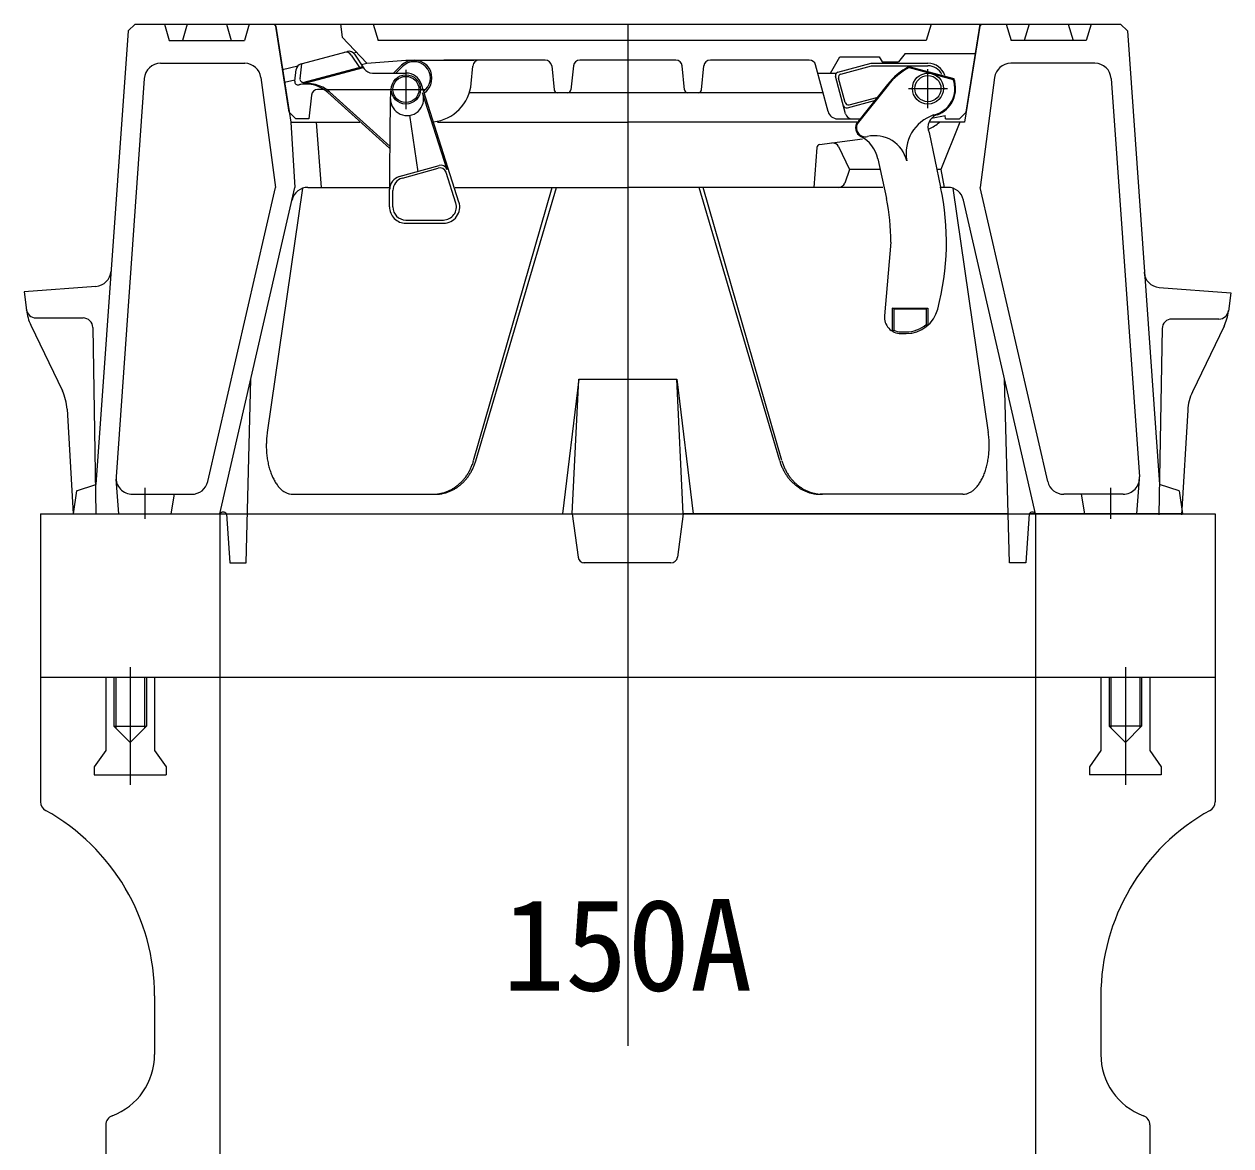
# Model space of a CAD drawing. Units: millimetres, scale not verified. Extents: x -6861 to 6861, y -3554 to 3095.
# Drawn here: x 1637.8 to 2007.6, y 827.2 to 1170.8 of the extents above; entities that cross this region are included whole.
import ezdxf
from ezdxf.enums import TextEntityAlignment as Align

# ---------------------------------------------------------------- set-up
doc = ezdxf.new("R2010")
doc.units = ezdxf.units.MM
doc.header["$LTSCALE"] = 20
doc.layers.add('0-4_TEMP', color=3, linetype='Continuous', lineweight=18)
doc.layers.add('0-5_細線', color=7, linetype='Continuous', lineweight=18)
doc.layers.add('0-8_注釈', color=1, linetype='Continuous')
doc.styles.add('ＭＳ ゴシック', font='')
doc.styles.get('ＭＳ ゴシック').set_extended_font_data('MS Gothic')

msp = doc.modelspace()

# ---------------------------------------------------------------- linework, layer by layer
at = {"layer": '0-4_TEMP'}
for p, q in [((1822.8, 1170.78), (1822.8, 1005.78)), ((1674.8, 1028.7), (1674.8, 1019.25)), ((1970.8, 1028.7), (1970.8, 1019.25)), ((1699.8, 1020.78), (1706.2, 1020.78)), ((1805.8, 1020.78), (1839.8, 1020.78)), ((1822.8, 1020.78), (1822.8, 857.78)), ((1939.4, 1020.78), (1945.8, 1020.78)), ((1670.3, 973.78), (1670.3, 937.78)), ((1975.3, 973.78), (1975.3, 937.78))]:
    msp.add_line(p, q, dxfattribs=at)
at = {"layer": '0-5_細線'}
for p, q in [((1669.65, 1168.78), (1659.8, 1029.78)), ((1669.65, 1168.78), (1671.8, 1170.78)), ((1671.8, 1170.78), (1973.8, 1170.78)), ((1680.8, 1170.78), (1682.3, 1165.78)), ((1687.8, 1170.78), (1686.3, 1165.78)), ((1699.8, 1170.78), (1701.3, 1165.78)), ((1706.8, 1170.78), (1705.3, 1165.78)), ((1714.3, 1170.78), (1714.89, 1170.18)), ((1719.07, 1143.78), (1714.8, 1170.78)), ((1714.89, 1170.18), (1719.55, 1140.78)), ((1734.8, 1170.78), (1735.3, 1166.78)), ((1744.8, 1170.78), (1746.3, 1165.78)), ((1915.8, 1170.78), (1914.3, 1165.78)), ((1930.7, 1170.18), (1926.05, 1140.78)), ((1926.52, 1143.78), (1930.8, 1170.78)), ((1931.3, 1170.78), (1930.7, 1170.18)), ((1938.8, 1170.78), (1940.3, 1165.78)), ((1945.8, 1170.78), (1944.3, 1165.78)), ((1957.8, 1170.78), (1959.3, 1165.78)), ((1964.8, 1170.78), (1963.3, 1165.78)), ((1975.94, 1168.78), (1973.8, 1170.78)), ((1975.94, 1168.78), (1985.8, 1029.78)), ((1682.3, 1165.78), (1705.3, 1165.78)), ((1735.3, 1166.78), (1742.8, 1158.78)), ((1914.3, 1165.78), (1746.3, 1165.78)), ((1963.3, 1165.78), (1940.3, 1165.78)), ((1722.68, 1158.59), (1736.9, 1162.4)), ((1738.07, 1161.3), (1740.57, 1157.52)), ((1738.77, 1161.95), (1739.63, 1162.15)), ((1739.09, 1161.57), (1742.03, 1157.12)), ((1907.8, 1161.78), (1905.8, 1159.28)), ((1907.8, 1161.78), (1929.37, 1161.78)), ((1679.62, 1158.78), (1705.41, 1158.78)), ((1716.99, 1156.92), (1721.73, 1158.02)), ((1722.35, 1154.07), (1722.96, 1158.67)), ((1723.6, 1152.97), (1741.59, 1157.79)), ((1741.18, 1158.4), (1742.8, 1158.78)), ((1742.8, 1158.78), (1754.8, 1159.78)), ((1753.41, 1158.17), (1751.02, 1155.78)), ((1751.73, 1155.78), (1753.76, 1157.81)), ((1754.8, 1159.78), (1775.65, 1159.78)), ((1797.49, 1159.78), (1766.47, 1159.78)), ((1774.84, 1152.64), (1775.3, 1157.95)), ((1799.48, 1157.98), (1800.21, 1150.68)), ((1806.12, 1157.98), (1805.39, 1150.68)), ((1837.49, 1159.78), (1808.11, 1159.78)), ((1840.21, 1150.68), (1839.48, 1157.98)), ((1845.39, 1150.68), (1846.12, 1157.98)), ((1878.44, 1159.78), (1848.11, 1159.78)), ((1884.2, 1144), (1880.37, 1158.29)), ((1887.19, 1156.04), (1897.42, 1158.78)), ((1888.11, 1155.5), (1897.52, 1158.03)), ((1897.42, 1158.78), (1914.8, 1158.78)), ((1897.52, 1158.03), (1914.8, 1158.03)), ((1899.8, 1160.78), (1900.8, 1159.28)), ((1900.8, 1159.28), (1905.8, 1159.28)), ((1908.99, 1157.76), (1909.02, 1157.49)), ((1908.99, 1157.76), (1922.73, 1154.08)), ((1965.97, 1158.78), (1940.18, 1158.78)), ((1674.63, 1154.13), (1665.98, 1032.13)), ((1710.37, 1154.43), (1714.8, 1120.78)), ((1720.73, 1153.29), (1721.22, 1156.93)), ((1721.85, 1152.16), (1741.78, 1157.5)), ((1744.53, 1155.78), (1754.8, 1155.78)), ((1754.8, 1156.78), (1754.8, 1144.78)), ((1881.05, 1155.78), (1886.74, 1155.78)), ((1889.58, 1143.26), (1886.48, 1154.81)), ((1889.41, 1146.78), (1887.4, 1154.28)), ((1909.02, 1157.49), (1922.54, 1153.87)), ((1914.8, 1145.03), (1914.8, 1157.03)), ((1922.54, 1153.87), (1922.73, 1154.08)), ((1935.22, 1154.43), (1930.8, 1120.78)), ((1970.96, 1154.13), (1979.61, 1032.13)), ((1717.62, 1152.96), (1720.78, 1153.69)), ((1721.9, 1152.17), (1722.34, 1152.25)), ((1729.44, 1150.78), (1727.76, 1150.78)), ((1731.31, 1150.78), (1749.48, 1150.78)), ((1748.8, 1150.78), (1760.8, 1150.78)), ((1750.05, 1147.73), (1750.31, 1151.12)), ((1771.06, 1116.3), (1759.56, 1152.3)), ((1760.24, 1150.15), (1760.83, 1150.74)), ((1760.42, 1149.62), (1761.19, 1150.39)), ((1902.39, 1152.29), (1893.29, 1140.9)), ((1902.58, 1152.13), (1893.49, 1140.74)), ((1908.8, 1151.03), (1920.8, 1151.03)), ((1725.83, 1148.99), (1725.07, 1141.78)), ((1749.8, 1132.78), (1730.83, 1149.85)), ((1749.94, 1133.32), (1731.41, 1150)), ((1749.8, 1114.81), (1750.05, 1147.73)), ((1767.41, 1126.18), (1759.89, 1149.74)), ((1882.65, 1149.78), (1774.25, 1149.78)), ((1890.1, 1145.18), (1898.38, 1147.4)), ((1890.63, 1146.07), (1899.16, 1148.36)), ((1719.07, 1143.78), (1721.07, 1141.78)), ((1719.07, 1143.78), (1721.07, 1141.78)), ((1719.07, 1143.78), (1721.07, 1141.78)), ((1719.07, 1143.78), (1721.07, 1141.78)), ((1758.6, 1125.59), (1756, 1142.85)), ((1924.52, 1141.78), (1926.52, 1143.78)), ((1719.55, 1140.78), (1720.8, 1120.78)), ((1719.55, 1140.78), (1740.67, 1140.78)), ((1725.07, 1141.78), (1721.07, 1141.78)), ((1727.3, 1140.78), (1728.8, 1120.78)), ((1764.49, 1140.78), (1822.8, 1140.78)), ((1892.96, 1140.78), (1822.8, 1140.78)), ((1887.1, 1141.78), (1893.82, 1141.78)), ((1926.05, 1140.78), (1915.44, 1140.78)), ((1915.9, 1141.99), (1920.09, 1142.78)), ((1924.55, 1140.78), (1918.8, 1126.28)), ((1920.2, 1141.78), (1920.09, 1142.78)), ((1920.2, 1141.78), (1924.52, 1141.78)), ((1881.6, 1133.88), (1894.79, 1135.65)), ((1915.14, 1137.56), (1918.69, 1120.87)), ((1880.73, 1132.97), (1879.8, 1120.78)), ((1887.43, 1133.27), (1890.8, 1126.28)), ((1899.47, 1129.55), (1902.06, 1117.33)), ((1752.76, 1124.07), (1764.97, 1127.5)), ((1753.72, 1123.63), (1764.66, 1126.7)), ((1770.11, 1115.99), (1767.11, 1125.38)), ((1890.8, 1126.28), (1889.28, 1122.09)), ((1900.13, 1126.28), (1890.8, 1126.28)), ((1918.8, 1126.28), (1917.78, 1126.28)), ((1918.8, 1126.28), (1919.8, 1120.78)), ((1694.07, 1030.66), (1714.8, 1120.78)), ((1697.8, 1020.78), (1720.8, 1120.78)), ((1724.78, 1120.78), (1749.63, 1120.78)), ((1769.86, 1120.78), (1822.8, 1120.78)), ((1775.57, 1037.09), (1799.66, 1120.78)), ((1776.21, 1036.98), (1800.95, 1120.78)), ((1900.96, 1120.78), (1822.8, 1120.78)), ((1869.38, 1036.98), (1844.65, 1120.78)), ((1870.03, 1037.09), (1845.93, 1120.78)), ((1872.18, 1120.78), (1867.75, 1120.78)), ((1920.82, 1120.78), (1918.89, 1120.78)), ((1951.52, 1030.66), (1930.8, 1120.78)), ((1723.12, 1120.5), (1712.3, 1045.69)), ((1750.8, 1114.78), (1750.8, 1119.78)), ((1922.47, 1120.5), (1933.3, 1045.69)), ((1947.8, 1020.78), (1925.69, 1116.9)), ((1754.8, 1110.78), (1766.3, 1110.78)), ((1754.8, 1109.78), (1766.3, 1109.78)), ((1903.46, 1104.03), (1901.49, 1081.46)), ((1659.82, 1090.45), (1637.8, 1088.78)), ((1637.8, 1088.78), (1638.49, 1083.2)), ((1904.3, 1083.53), (1903.8, 1083.76)), ((1903.8, 1083.76), (1914.8, 1083.76)), ((1903.8, 1083.76), (1903.8, 1076.8)), ((1914.3, 1083.53), (1914.8, 1083.76)), ((1914.8, 1083.76), (1914.8, 1078.56)), ((1641.45, 1080.78), (1655.85, 1080.78)), ((1904.3, 1083.53), (1914.3, 1083.53)), ((1904.3, 1083.53), (1904.3, 1077.08)), ((1914.3, 1083.53), (1914.3, 1078.79)), ((2003.98, 1080.44), (1989.58, 1080.46)), ((1639.85, 1078.57), (1649.51, 1058.45)), ((1658.85, 1077.83), (1659.8, 1020.78)), ((1903.8, 1076.8), (1904.3, 1077.08)), ((1906.47, 1076.53), (1908.14, 1076.53)), ((1914.3, 1078.79), (1914.8, 1078.56)), ((1986.57, 1077.52), (1985.52, 1020.47)), ((2005.57, 1078.23), (1995.87, 1058.13)), ((1906.47, 1076.03), (1908.14, 1076.03)), ((1705.8, 1005.78), (1707.3, 1062.08)), ((1807.8, 1062.08), (1837.8, 1062.08)), ((1837.8, 1062.08), (1842.8, 1020.78)), ((1839.8, 1020.78), (1837.8, 1062.08)), ((1939.8, 1005.78), (1938.3, 1062.08)), ((1650.97, 1052.82), (1652.8, 1020.78)), ((1994.41, 1052.49), (1992.52, 1020.46)), ((1653.8, 1027.78), (1659.8, 1029.78)), ((1666.8, 1020.78), (1665.98, 1031.39)), ((1978.8, 1020.78), (1979.61, 1031.39)), ((1991.8, 1027.78), (1985.8, 1029.78)), ((1653.8, 1027.78), (1652.8, 1020.78)), ((1670.97, 1026.78), (1689.2, 1026.78)), ((1683.8, 1026.78), (1682.8, 1020.78)), ((1720.06, 1026.78), (1763.78, 1026.78)), ((1925.53, 1026.78), (1881.81, 1026.78)), ((1974.63, 1026.78), (1956.4, 1026.78)), ((1961.8, 1026.78), (1962.8, 1020.78)), ((1991.8, 1027.78), (1992.8, 1020.78)), ((1642.8, 1020.78), (2002.8, 1020.78)), ((1642.8, 1020.78), (1642.8, 970.78)), ((1652.8, 1020.78), (1697.8, 1020.78)), ((1697.8, 1020.78), (1699.8, 1020.78)), ((1697.8, 1020.78), (1697.8, 970.78)), ((1699.8, 1020.78), (1700.8, 1005.78)), ((1706.2, 1020.78), (1805.8, 1020.78)), ((1805.8, 1020.78), (1807.57, 1007.51)), ((1839.8, 1020.78), (1838.03, 1007.51)), ((1939.4, 1020.78), (1839.8, 1020.78)), ((1945.8, 1020.78), (1944.8, 1005.78)), ((1947.8, 1020.78), (1945.8, 1020.78)), ((1992.8, 1020.78), (1947.8, 1020.78)), ((1947.8, 1020.78), (1947.8, 970.78)), ((2002.8, 1020.78), (2002.8, 970.78)), ((1700.8, 1005.78), (1705.8, 1005.78)), ((1836.05, 1005.78), (1809.24, 1005.78)), ((1944.8, 1005.78), (1939.8, 1005.78)), ((1642.8, 970.78), (2002.8, 970.78)), ((1642.8, 970.78), (1642.8, 932.57)), ((1662.8, 970.78), (1662.8, 948.28)), ((1665.3, 970.78), (1665.3, 955.78)), ((1665.9, 970.78), (1665.9, 955.18)), ((1674.7, 970.78), (1674.7, 955.18)), ((1677.8, 970.78), (1677.8, 948.28)), ((1697.8, 970.78), (1697.8, 820.78)), ((1947.8, 970.78), (1947.8, 820.78)), ((1967.8, 970.78), (1967.8, 948.28)), ((1970.3, 970.78), (1970.3, 955.78)), ((1970.9, 970.78), (1970.9, 955.18)), ((1979.7, 970.78), (1979.7, 955.18)), ((1980.3, 970.78), (1980.3, 955.78)), ((1982.8, 970.78), (1982.8, 948.28)), ((2002.8, 970.78), (2002.8, 932.57)), ((1665.3, 955.78), (1675.3, 955.78)), ((1665.3, 955.78), (1670.3, 950.78)), ((1970.3, 955.78), (1975.3, 950.78)), ((1980.3, 955.78), (1970.3, 955.78)), ((1980.3, 955.78), (1975.3, 950.78)), ((1662.8, 948.28), (1659.3, 943.28)), ((1677.8, 948.28), (1681.3, 943.28)), ((1659.3, 943.28), (1659.3, 940.78)), ((1681.3, 943.28), (1681.3, 940.78)), ((1659.3, 940.78), (1681.3, 940.78)), ((1986.3, 940.78), (1964.3, 940.78)), ((1677.8, 873.11), (1677.8, 855.14)), ((1967.8, 873.11), (1967.8, 855.14)), ((1662.8, 833.58), (1662.8, 820.78)), ((1982.8, 833.58), (1982.8, 820.78))]:
    msp.add_line(p, q, dxfattribs=at)
for points in [[(1884.91, 1155.78), (1887.8, 1160.78), (1899.8, 1160.78)], [(1985.62, 1090.14), (2007.64, 1088.43), (2006.94, 1082.86)], [(1805.8, 1020.78), (1807.8, 1062.08), (1802.8, 1020.78)], [(1675.3, 970.78), (1675.3, 955.78), (1670.3, 950.78)], [(1967.8, 948.28), (1964.3, 943.28), (1964.3, 940.78)], [(1982.8, 948.28), (1986.3, 943.28), (1986.3, 940.78)]]:
    msp.add_lwpolyline(points, dxfattribs=at)
for centre, radius in [((1754.8, 1150.78), 4.5), ((1754.8, 1150.78), 4), ((1914.8, 1151.03), 4.75), ((1914.8, 1151.03), 4)]:
    msp.add_circle(centre, radius, dxfattribs=at)
for centre, radius, start, end in [((1736.4, 1160.2), 2, 33.435, 105), ((1737.42, 1160.47), 2, 33.435, 105), ((1679.62, 1153.78), 5, 90, 175.943), ((1705.41, 1153.78), 5, 7.496, 90), ((1723.2, 1156.66), 2, 105, 172.38), ((1757.3, 1154.28), 5.5, 315, 135), ((1757.3, 1154.28), 5, 315, 135), ((1777.29, 1157.78), 2, 90, 175), ((1797.49, 1157.78), 2, 5.711, 90), ((1808.11, 1157.78), 2, 90, 174.289), ((1837.49, 1157.78), 2, 5.711, 90), ((1848.11, 1157.78), 2, 90, 174.289), ((1878.44, 1157.78), 2, 15, 90), ((1918.8, 1139.19), 21, 117.828, 141.396), ((1914.8, 1153.28), 5.5, 18.873, 90), ((1914.8, 1153.28), 4.75, 25.614, 90), ((1940.18, 1153.78), 5, 90, 172.504), ((1965.97, 1153.78), 5, 4.057, 90), ((1723.34, 1153.94), 1, 172.38, 285), ((1744.53, 1158.78), 3, 213.435, 270), ((1754.8, 1150.78), 5, 17.716, 90), ((1887.45, 1155.07), 1, 105, 195), ((1888.37, 1154.54), 1, 104.999, 195), ((1918.8, 1139.19), 20.75, 118.098, 141.396), ((1914.8, 1151.03), 8.5, 289.465, 21.032), ((1721.72, 1153.16), 1, 172.38, 285), ((1724.72, 1142.57), 10, 48.003, 105), ((1724.14, 1142.42), 10, 48.003, 100.392), ((1727.82, 1148.78), 2, 90, 173.991), ((1731.31, 1153.78), 3, 239.518, 270), ((1761.88, 1153.78), 13, 275.889, 355), ((1801.2, 1150.78), 1, 185.711, 270.001), ((1804.39, 1150.78), 1, 270, 354.289), ((1841.2, 1150.78), 1, 185.711, 270), ((1844.39, 1150.78), 1, 269.999, 354.289), ((1914.8, 1151.03), 8.25, 282.029, 20.153), ((1755.14, 1147.87), 5.09, 179.563, 17.716), ((1890.38, 1147.04), 1, 194.999, 285), ((1887.1, 1144.78), 3, 195, 270), ((1889.84, 1146.14), 1, 194.999, 285), ((1891.51, 1143.78), 2, 195, 270), ((1920.59, 1131.14), 12.5, 109.028, 190.412), ((1918.8, 1139.19), 4, 106.971, 204), ((1895.64, 1139.03), 3, 141.396, 242.755), ((1895.64, 1139.03), 2.75, 141.396, 283.399), ((1911.33, 1147.95), 10, 292.623, 314.134), ((1889.68, 1127.47), 10, 12, 62.755), ((1898.56, 1126.62), 10, 13.096, 103.289), ((1881.73, 1132.89), 1, 97.625, 175.601), ((1885.62, 1132.4), 2, 25.722, 97.625), ((1765.2, 1124.78), 2, 17.716, 105.689), ((1765.51, 1125.58), 2, 17.716, 105.689), ((1724.78, 1115.78), 5, 90, 167.047), ((1753.84, 1120.22), 4, 105.689, 179.563), ((1754.8, 1119.78), 4, 105.689, 180), ((1887.4, 1122.78), 2, 270, 340.017), ((1839.46, 1104.03), 81, 345.314, 12), ((1920.82, 1115.78), 5, 12.953, 90), ((1839.46, 1104.03), 64, 0, 12), ((1754.8, 1114.78), 5, 179.204, 270), ((1754.8, 1114.78), 4, 180, 270), ((1766.3, 1114.78), 5, 270, 17.716), ((1766.3, 1114.78), 4, 270, 17.716), ((1659.44, 1095.44), 5, 274.344, 355.943), ((1986.01, 1095.13), 5, 183.949, 265.548), ((1641.45, 1083.78), 3, 187.125, 270), ((1653.38, 1085.06), 15, 187.125, 205.641), ((1655.85, 1077.78), 3, 0.955, 90), ((1906.47, 1081.03), 5, 175, 270), ((1908.14, 1086.03), 10, 270, 345.314), ((1989.57, 1077.46), 3, 89.893, 178.938), ((2003.98, 1083.44), 3, 269.893, 352.768), ((1992.05, 1084.75), 15, 334.252, 352.768), ((1906.47, 1081.03), 4.5, 241.158, 270), ((1908.14, 1086.03), 9.5, 270, 310.388), ((1635.99, 1051.96), 15, 3.27, 25.641), ((2009.38, 1051.61), 15, 154.251, 176.622), ((1726.98, 1042.41), 14.95, 173.8928, 180.4621), ((1726.86, 1043.2), 14.77, 170.3107, 176.8801), ((1918.73, 1043.2), 14.77, 3.1189, 9.6883), ((1918.61, 1042.41), 14.95, 359.5389, 6.1082), ((1727.01, 1041.62), 15, 177.4205, 183.9898), ((1726.94, 1040.82), 14.9, 180.9617, 187.5311), ((1918.65, 1040.82), 14.9, 352.4699, 359.0393), ((1918.59, 1041.62), 15, 356.0092, 2.5785), ((1726.79, 1040.04), 14.66, 184.583, 191.1524), ((1726.55, 1039.28), 14.3, 188.3591, 194.9285), ((1726.22, 1038.56), 13.81, 192.3687, 198.9381), ((1761.4, 1040.97), 14.67, 335.276, 339.736), ((1761.35, 1041.11), 14.78, 339.3247, 343.7847), ((1762.08, 1040.97), 14.67, 335.276, 339.736), ((1762.03, 1041.11), 14.78, 339.3247, 343.7847), ((1883.57, 1041.11), 14.78, 196.2168, 200.6768), ((1883.51, 1040.97), 14.67, 200.2641, 204.7241), ((1884.25, 1041.11), 14.78, 196.2154, 200.6754), ((1884.19, 1040.97), 14.67, 200.2641, 204.7241), ((1919.37, 1038.56), 13.81, 341.063, 347.6323), ((1919.05, 1039.28), 14.3, 345.0715, 351.6408), ((1918.8, 1040.04), 14.66, 348.8466, 355.416), ((1670.97, 1031.78), 5, 175.943, 270), ((1725.81, 1037.88), 13.21, 196.7089, 203.2783), ((1725.33, 1037.24), 12.52, 201.4968, 208.0661), ((1761.73, 1040.49), 14.15, 318.3946, 322.8546), ((1762.41, 1040.49), 14.15, 318.3946, 322.8546), ((1761.64, 1040.6), 14.3, 322.7347, 327.1947), ((1761.55, 1040.72), 14.43, 326.9882, 331.4482), ((1762.32, 1040.6), 14.3, 322.7334, 327.1934), ((1761.47, 1040.84), 14.56, 331.1669, 335.627), ((1762.23, 1040.72), 14.43, 326.9895, 331.4495), ((1762.15, 1040.84), 14.56, 331.1669, 335.627), ((1883.44, 1040.84), 14.56, 204.3731, 208.8331), ((1883.37, 1040.72), 14.43, 208.5506, 213.0106), ((1884.12, 1040.84), 14.56, 204.3731, 208.8331), ((1883.28, 1040.6), 14.3, 212.8066, 217.2667), ((1884.04, 1040.72), 14.43, 208.5506, 213.0106), ((1883.18, 1040.49), 14.15, 217.1443, 221.6044), ((1883.96, 1040.6), 14.3, 212.8066, 217.2667), ((1883.86, 1040.49), 14.15, 217.1455, 221.6056), ((1920.27, 1037.24), 12.52, 331.9339, 338.5032), ((1919.78, 1037.88), 13.21, 336.7206, 343.2899), ((1974.63, 1031.78), 5, 270, 4.057), ((1689.2, 1031.78), 5, 270, 347.047), ((1724.77, 1036.67), 11.76, 206.8736, 213.443), ((1724.16, 1036.17), 10.97, 213.0103, 219.5796), ((1723.49, 1035.73), 10.18, 220.1042, 226.6735), ((1722.78, 1035.38), 9.44, 228.3576, 234.9269), ((1762.32, 1040.07), 13.47, 295.3184, 299.7784), ((1763, 1040.07), 13.47, 295.3176, 299.7776), ((1762.19, 1040.14), 13.59, 300.1171, 304.5772), ((1762.87, 1040.14), 13.59, 300.118, 304.5781), ((1762.07, 1040.21), 13.72, 304.8267, 309.2867), ((1762.74, 1040.21), 13.72, 304.8267, 309.2867), ((1761.95, 1040.3), 13.86, 309.4439, 313.904), ((1762.63, 1040.3), 13.86, 309.4439, 313.904), ((1761.84, 1040.39), 14.01, 313.966, 318.4261), ((1762.51, 1040.39), 14.01, 313.966, 318.4261), ((1883.08, 1040.39), 14.01, 221.5752, 226.0352), ((1883.76, 1040.39), 14.01, 221.574, 226.0341), ((1882.97, 1040.3), 13.86, 226.0961, 230.5562), ((1883.65, 1040.3), 13.86, 226.0961, 230.5562), ((1882.85, 1040.21), 13.72, 230.7123, 235.1723), ((1883.53, 1040.21), 13.72, 230.7133, 235.1733), ((1882.72, 1040.14), 13.59, 235.4231, 239.8831), ((1883.4, 1040.14), 13.59, 235.4222, 239.8822), ((1882.59, 1040.07), 13.47, 240.2216, 244.6816), ((1883.27, 1040.07), 13.47, 240.2224, 244.6824), ((1922.82, 1035.38), 9.44, 305.0739, 311.6433), ((1922.1, 1035.73), 10.18, 313.3253, 319.8947), ((1921.44, 1036.17), 10.97, 320.4204, 326.9897), ((1920.82, 1036.67), 11.76, 326.5581, 333.1274), ((1956.4, 1031.78), 5, 192.953, 270), ((1722.03, 1035.11), 8.8, 237.915, 244.4843), ((1721.25, 1034.93), 8.33, 248.7655, 255.3348), ((1720.46, 1034.84), 8.07, 260.6055, 267.1748), ((1763.03, 1039.9), 13.13, 270.3185, 274.7786), ((1763.71, 1039.9), 13.13, 270.3185, 274.7786), ((1762.88, 1039.91), 13.15, 275.4061, 279.8662), ((1763.56, 1039.91), 13.15, 275.4061, 279.8662), ((1762.74, 1039.94), 13.2, 280.4664, 284.9264), ((1763.42, 1039.94), 13.2, 280.466, 284.926), ((1762.6, 1039.97), 13.27, 285.481, 289.941), ((1763.27, 1039.97), 13.27, 285.4815, 289.9415), ((1762.46, 1040.02), 13.36, 290.4359, 294.8959), ((1763.14, 1040.02), 13.36, 290.4359, 294.8959), ((1882.46, 1040.02), 13.36, 245.1042, 249.5643), ((1883.14, 1040.02), 13.36, 245.1042, 249.5643), ((1882.32, 1039.97), 13.27, 250.0592, 254.5192), ((1883, 1039.97), 13.27, 250.0587, 254.5187), ((1882.18, 1039.94), 13.2, 255.0736, 259.5336), ((1882.86, 1039.94), 13.2, 255.074, 259.534), ((1882.03, 1039.91), 13.15, 260.1338, 264.5939), ((1882.71, 1039.91), 13.15, 260.1336, 264.5936), ((1881.89, 1039.9), 13.13, 265.2214, 269.6815), ((1882.57, 1039.9), 13.13, 265.2215, 269.6815), ((1925.13, 1034.84), 8.08, 272.8248, 279.3941), ((1924.34, 1034.93), 8.33, 284.6659, 291.2353), ((1923.57, 1035.11), 8.8, 295.5149, 302.0842), ((1698.8, 1020.03), 1.25, 36.87, 143.13), ((1946.8, 1020.03), 1.25, 36.87, 143.13), ((1809.55, 1007.78), 2, 187.595, 270), ((1836.05, 1007.78), 2, 270, 352.405), ((1645.8, 932.57), 3, 180, 240.968), ((1999.8, 932.57), 3, 299.032, 0), ((1612.8, 873.11), 65, 0, 60.968), ((2032.8, 873.11), 65, 119.032, 180), ((1657.8, 855.14), 20, 290.354, 0), ((1987.8, 855.14), 20, 180, 249.646), ((1665.8, 833.58), 3, 110.354, 180), ((1979.8, 833.58), 3, 0, 69.646)]:
    msp.add_arc(centre, radius, start, end, dxfattribs=at)

# ---------------------------------------------------------------- texts
at = {"layer": '0-8_注釈', "style": 'ＭＳ ゴシック'}
msp.add_text('150A', height=28.15, dxfattribs=at).set_placement((1784.4, 866.24), align=Align.BOTTOM_LEFT)

doc.saveas('drawing.dxf')
